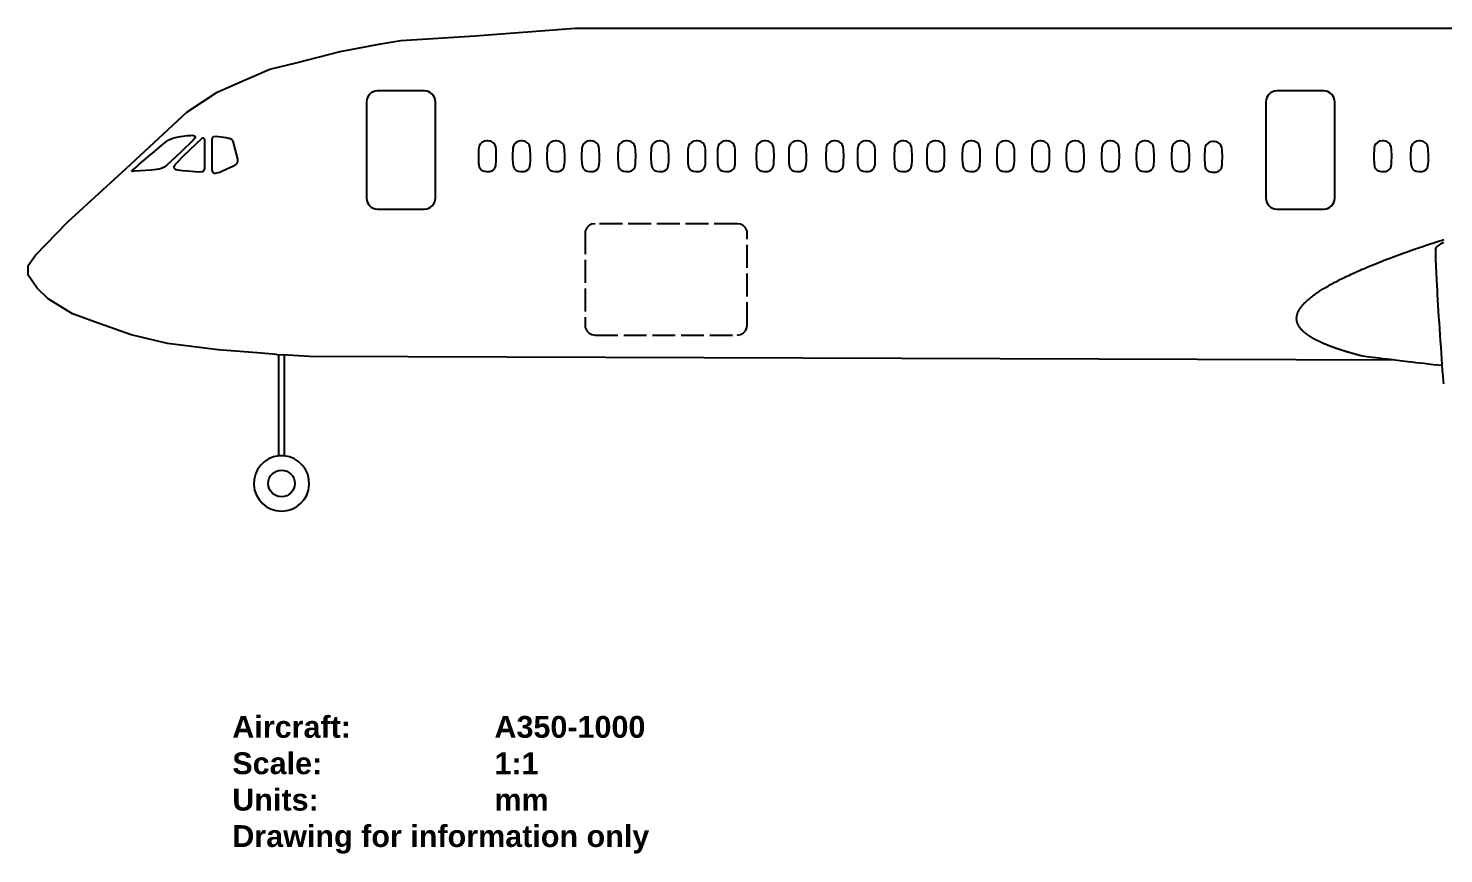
# Model space of a CAD drawing. Header units: millimetres. Extents: x 0 to 164410, y 0 to 99872.
# Drawn here: x 0 to 25919, y 76207 to 91329 of the extents above; entities that cross this region are included whole.
import ezdxf

# ---------------------------------------------------------------- set-up
doc = ezdxf.new("R2010")
doc.units = ezdxf.units.MM
doc.linetypes.add('DASHED', pattern=[15, 12, -3])
doc.layers.add('8_SideView', color=1, linetype='Continuous')
doc.layers.add('Labels', color=250, linetype='Continuous', lineweight=50)
doc.styles.get("Standard").update_dxf_attribs({"font": 'arial.ttf'})

msp = doc.modelspace()

# ---------------------------------------------------------------- linework, layer by layer
at = {"layer": '8_SideView', "color": 0, "linetype": 'Continuous'}
for p, q in [((8183, 91193), (10014, 91329)), ((10014, 91329), (48209, 91328)), ((5711, 90903), (6454, 91041)), ((6454, 91041), (6824, 91105)), ((6824, 91105), (8183, 91193)), ((4907, 90694), (5711, 90903)), ((3959, 90377), (4422, 90579)), ((4422, 90579), (4907, 90694)), ((3459, 90160), (3959, 90377)), ((2902, 89791), (3459, 90160)), ((6193, 89981), (6193, 88217)), ((7255, 90181), (6393, 90181)), ((7455, 88217), (7455, 89981)), ((22662, 89980), (22662, 88216)), ((23724, 90180), (22862, 90180)), ((23924, 88216), (23924, 89980)), ((1791, 88759), (2902, 89791)), ((2312, 89073), (2448, 89187)), ((2448, 89187), (2507, 89237)), ((2507, 89237), (2535, 89258)), ((2535, 89258), (2553, 89272)), ((2553, 89272), (2573, 89284)), ((2573, 89284), (2591, 89294)), ((2591, 89294), (2616, 89305)), ((2616, 89305), (2648, 89317)), ((2648, 89317), (2692, 89329)), ((2692, 89329), (2785, 89348)), ((2785, 89348), (2908, 89363)), ((3021, 89279), (2792, 89060)), ((3176, 89308), (2841, 88991)), ((2908, 89363), (2968, 89367)), ((2968, 89367), (3007, 89368)), ((3007, 89368), (3028, 89366)), ((3046, 89311), (3021, 89279)), ((3028, 89366), (3042, 89361)), ((3042, 89361), (3051, 89355)), ((3057, 89333), (3046, 89311)), ((3051, 89355), (3057, 89346)), ((3057, 89346), (3057, 89333)), ((3199, 89316), (3176, 89308)), ((3216, 89313), (3199, 89316)), ((3223, 89304), (3216, 89313)), ((3230, 89297), (3223, 89304)), ((3230, 88761), (3230, 89297)), ((3372, 89321), (3362, 89298)), ((3362, 89298), (3362, 88737)), ((3387, 89341), (3372, 89321)), ((3438, 89348), (3387, 89341)), ((3484, 89343), (3438, 89348)), ((3626, 89320), (3484, 89343)), ((3671, 89311), (3626, 89320)), ((3692, 89305), (3671, 89311)), ((3706, 89301), (3692, 89305)), ((3717, 89295), (3706, 89301)), ((3726, 89289), (3717, 89295)), ((3737, 89279), (3726, 89289)), ((3746, 89267), (3737, 89279)), ((3752, 89254), (3746, 89267)), ((3758, 89236), (3752, 89254)), ((3830, 88953), (3758, 89236)), ((8256, 89173), (8248, 89140)), ((8274, 89208), (8256, 89173)), ((8307, 89239), (8274, 89208)), ((8354, 89258), (8307, 89239)), ((8394, 89264), (8354, 89258)), ((8417, 89264), (8394, 89264)), ((8455, 89258), (8417, 89264)), ((8486, 89248), (8455, 89258)), ((8522, 89225), (8486, 89248)), ((8543, 89200), (8522, 89225)), ((8559, 89158), (8543, 89200)), ((8883, 89173), (8875, 89140)), ((8900, 89208), (8883, 89173)), ((8934, 89239), (8900, 89208)), ((8980, 89258), (8934, 89239)), ((9020, 89264), (8980, 89258)), ((9044, 89264), (9020, 89264)), ((9082, 89258), (9044, 89264)), ((9112, 89248), (9082, 89258)), ((9149, 89225), (9112, 89248)), ((9170, 89200), (9149, 89225)), ((9186, 89158), (9170, 89200)), ((9511, 89173), (9504, 89140)), ((9529, 89208), (9511, 89173)), ((9562, 89239), (9529, 89208)), ((9609, 89258), (9562, 89239)), ((9649, 89264), (9609, 89258)), ((9672, 89264), (9649, 89264)), ((9710, 89258), (9672, 89264)), ((9741, 89248), (9710, 89258)), ((9778, 89225), (9741, 89248)), ((9798, 89200), (9778, 89225)), ((9814, 89158), (9798, 89200)), ((10146, 89173), (10138, 89140)), ((10163, 89208), (10146, 89173)), ((10197, 89239), (10163, 89208)), ((10243, 89258), (10197, 89239)), ((10283, 89264), (10243, 89258)), ((10306, 89264), (10283, 89264)), ((10344, 89258), (10306, 89264)), ((10375, 89248), (10344, 89258)), ((10412, 89225), (10375, 89248)), ((10433, 89200), (10412, 89225)), ((10449, 89158), (10433, 89200)), ((10810, 89173), (10802, 89140)), ((10827, 89208), (10810, 89173)), ((10861, 89239), (10827, 89208)), ((10907, 89258), (10861, 89239)), ((10947, 89264), (10907, 89258)), ((10971, 89264), (10947, 89264)), ((11008, 89258), (10971, 89264)), ((11039, 89248), (11008, 89258)), ((11076, 89225), (11039, 89248)), ((11097, 89200), (11076, 89225)), ((11113, 89158), (11097, 89200)), ((11416, 89173), (11408, 89140)), ((11433, 89208), (11416, 89173)), ((11467, 89239), (11433, 89208)), ((11513, 89258), (11467, 89239)), ((11553, 89264), (11513, 89258)), ((11576, 89264), (11553, 89264)), ((11614, 89258), (11576, 89264)), ((11645, 89248), (11614, 89258)), ((11682, 89225), (11645, 89248)), ((11703, 89200), (11682, 89225)), ((11719, 89158), (11703, 89200)), ((12091, 89173), (12083, 89140)), ((12108, 89208), (12091, 89173)), ((12142, 89239), (12108, 89208)), ((12188, 89258), (12142, 89239)), ((12228, 89264), (12188, 89258)), ((12252, 89264), (12228, 89264)), ((12289, 89258), (12252, 89264)), ((12320, 89248), (12289, 89258)), ((12357, 89225), (12320, 89248)), ((12378, 89200), (12357, 89225)), ((12394, 89158), (12378, 89200)), ((12634, 89173), (12627, 89140)), ((12652, 89208), (12634, 89173)), ((12685, 89239), (12652, 89208)), ((12732, 89258), (12685, 89239)), ((12772, 89264), (12732, 89258)), ((12795, 89264), (12772, 89264)), ((12833, 89258), (12795, 89264)), ((12864, 89248), (12833, 89258)), ((12901, 89225), (12864, 89248)), ((12921, 89200), (12901, 89225)), ((12937, 89158), (12921, 89200)), ((13343, 89173), (13335, 89140)), ((13361, 89208), (13343, 89173)), ((13394, 89239), (13361, 89208)), ((13441, 89258), (13394, 89239)), ((13481, 89264), (13441, 89258)), ((13504, 89264), (13481, 89264)), ((13542, 89258), (13504, 89264)), ((13573, 89248), (13542, 89258)), ((13609, 89225), (13573, 89248)), ((13630, 89200), (13609, 89225)), ((13646, 89158), (13630, 89200)), ((13938, 89173), (13930, 89140)), ((13955, 89208), (13938, 89173)), ((13988, 89239), (13955, 89208)), ((14035, 89258), (13988, 89239)), ((14075, 89264), (14035, 89258)), ((14098, 89264), (14075, 89264)), ((14136, 89258), (14098, 89264)), ((14167, 89248), (14136, 89258)), ((14204, 89225), (14167, 89248)), ((14225, 89200), (14204, 89225)), ((14241, 89158), (14225, 89200)), ((14619, 89173), (14611, 89140)), ((14636, 89208), (14619, 89173)), ((14670, 89239), (14636, 89208)), ((14716, 89258), (14670, 89239)), ((14756, 89264), (14716, 89258)), ((14780, 89264), (14756, 89264)), ((14817, 89258), (14780, 89264)), ((14848, 89248), (14817, 89258)), ((14885, 89225), (14848, 89248)), ((14906, 89200), (14885, 89225)), ((14922, 89158), (14906, 89200)), ((15196, 89173), (15189, 89140)), ((15214, 89208), (15196, 89173)), ((15247, 89239), (15214, 89208)), ((15294, 89258), (15247, 89239)), ((15334, 89264), (15294, 89258)), ((15357, 89264), (15334, 89264)), ((15395, 89258), (15357, 89264)), ((15426, 89248), (15395, 89258)), ((15462, 89225), (15426, 89248)), ((15483, 89200), (15462, 89225)), ((15499, 89158), (15483, 89200)), ((15871, 89173), (15864, 89140)), ((15889, 89208), (15871, 89173)), ((15922, 89239), (15889, 89208)), ((15969, 89258), (15922, 89239)), ((16009, 89264), (15969, 89258)), ((16032, 89264), (16009, 89264)), ((16070, 89258), (16032, 89264)), ((16101, 89248), (16070, 89258)), ((16137, 89225), (16101, 89248)), ((16158, 89200), (16137, 89225)), ((16174, 89158), (16158, 89200)), ((16466, 89173), (16458, 89140)), ((16483, 89208), (16466, 89173)), ((16517, 89239), (16483, 89208)), ((16563, 89258), (16517, 89239)), ((16603, 89264), (16563, 89258)), ((16627, 89264), (16603, 89264)), ((16665, 89258), (16627, 89264)), ((16695, 89248), (16665, 89258)), ((16732, 89225), (16695, 89248)), ((16753, 89200), (16732, 89225)), ((16769, 89158), (16753, 89200)), ((17118, 89173), (17111, 89140)), ((17136, 89208), (17118, 89173)), ((17169, 89239), (17136, 89208)), ((17216, 89258), (17169, 89239)), ((17256, 89264), (17216, 89258)), ((17279, 89264), (17256, 89264)), ((17317, 89258), (17279, 89264)), ((17348, 89248), (17317, 89258)), ((17385, 89225), (17348, 89248)), ((17405, 89200), (17385, 89225)), ((17421, 89158), (17405, 89200)), ((17747, 89173), (17740, 89140)), ((17765, 89208), (17747, 89173)), ((17798, 89239), (17765, 89208)), ((17845, 89258), (17798, 89239)), ((17885, 89264), (17845, 89258)), ((17908, 89264), (17885, 89264)), ((17946, 89258), (17908, 89264)), ((17977, 89248), (17946, 89258)), ((18013, 89225), (17977, 89248)), ((18034, 89200), (18013, 89225)), ((18050, 89158), (18034, 89200)), ((18388, 89173), (18380, 89140)), ((18406, 89208), (18388, 89173)), ((18439, 89239), (18406, 89208)), ((18485, 89258), (18439, 89239)), ((18526, 89264), (18485, 89258)), ((18549, 89264), (18526, 89264)), ((18587, 89258), (18549, 89264)), ((18617, 89248), (18587, 89258)), ((18654, 89225), (18617, 89248)), ((18675, 89200), (18654, 89225)), ((18691, 89158), (18675, 89200)), ((19022, 89173), (19015, 89140)), ((19040, 89208), (19022, 89173)), ((19073, 89239), (19040, 89208)), ((19120, 89258), (19073, 89239)), ((19160, 89264), (19120, 89258)), ((19183, 89264), (19160, 89264)), ((19221, 89258), (19183, 89264)), ((19252, 89248), (19221, 89258)), ((19288, 89225), (19252, 89248)), ((19309, 89200), (19288, 89225)), ((19325, 89158), (19309, 89200)), ((19668, 89173), (19660, 89140)), ((19685, 89208), (19668, 89173)), ((19719, 89239), (19685, 89208)), ((19765, 89258), (19719, 89239)), ((19805, 89264), (19765, 89258)), ((19829, 89264), (19805, 89264)), ((19866, 89258), (19829, 89264)), ((19897, 89248), (19866, 89258)), ((19934, 89225), (19897, 89248)), ((19955, 89200), (19934, 89225)), ((19971, 89158), (19955, 89200)), ((20304, 89173), (20297, 89140)), ((20322, 89208), (20304, 89173)), ((20355, 89239), (20322, 89208)), ((20402, 89258), (20355, 89239)), ((20442, 89264), (20402, 89258)), ((20465, 89264), (20442, 89264)), ((20503, 89258), (20465, 89264)), ((20534, 89248), (20503, 89258)), ((20571, 89225), (20534, 89248)), ((20591, 89200), (20571, 89225)), ((20607, 89158), (20591, 89200)), ((20950, 89173), (20943, 89140)), ((20968, 89208), (20950, 89173)), ((21001, 89239), (20968, 89208)), ((21048, 89258), (21001, 89239)), ((21088, 89264), (21048, 89258)), ((21111, 89264), (21088, 89264)), ((21149, 89258), (21111, 89264)), ((21180, 89248), (21149, 89258)), ((21216, 89225), (21180, 89248)), ((21237, 89200), (21216, 89225)), ((21253, 89158), (21237, 89200)), ((21571, 89196), (21554, 89160)), ((21605, 89227), (21571, 89196)), ((21651, 89246), (21605, 89227)), ((21691, 89252), (21651, 89246)), ((21715, 89252), (21691, 89252)), ((21752, 89246), (21715, 89252)), ((21783, 89236), (21752, 89246)), ((21820, 89213), (21783, 89236)), ((21841, 89188), (21820, 89213)), ((21857, 89146), (21841, 89188)), ((24654, 89173), (24647, 89140)), ((24672, 89208), (24654, 89173)), ((24705, 89239), (24672, 89208)), ((24752, 89258), (24705, 89239)), ((24792, 89264), (24752, 89258)), ((24815, 89264), (24792, 89264)), ((24853, 89258), (24815, 89264)), ((24884, 89248), (24853, 89258)), ((24920, 89225), (24884, 89248)), ((24941, 89200), (24920, 89225)), ((24957, 89158), (24941, 89200)), ((25327, 89173), (25320, 89140)), ((25345, 89208), (25327, 89173)), ((25378, 89239), (25345, 89208)), ((25425, 89258), (25378, 89239)), ((25465, 89264), (25425, 89258)), ((25488, 89264), (25465, 89264)), ((25526, 89258), (25488, 89264)), ((25557, 89248), (25526, 89258)), ((25593, 89225), (25557, 89248)), ((25614, 89200), (25593, 89225)), ((25630, 89158), (25614, 89200)), ((2027, 88833), (2128, 88918)), ((2128, 88918), (2213, 88989)), ((2213, 88989), (2312, 89073)), ((2792, 89060), (2535, 88820)), ((2841, 88991), (2705, 88854)), ((3836, 88923), (3830, 88953)), ((3838, 88907), (3836, 88923)), ((3839, 88896), (3838, 88907)), ((8245, 89108), (8242, 89019)), ((8242, 89019), (8242, 88944)), ((8242, 88944), (8245, 88860)), ((8248, 89140), (8245, 89108)), ((8566, 89108), (8559, 89158)), ((8569, 88983), (8566, 89108)), ((8568, 88891), (8569, 88983)), ((8872, 89108), (8869, 89019)), ((8869, 89019), (8869, 88944)), ((8869, 88944), (8872, 88860)), ((8875, 89140), (8872, 89108)), ((9193, 89108), (9186, 89158)), ((9196, 88983), (9193, 89108)), ((9194, 88891), (9196, 88983)), ((9501, 89108), (9497, 89019)), ((9497, 89019), (9497, 88944)), ((9497, 88944), (9500, 88860)), ((9504, 89140), (9501, 89108)), ((9821, 89108), (9814, 89158)), ((9825, 88983), (9821, 89108)), ((9823, 88891), (9825, 88983)), ((10135, 89108), (10132, 89019)), ((10132, 89019), (10132, 88944)), ((10132, 88944), (10135, 88860)), ((10138, 89140), (10135, 89108)), ((10455, 89108), (10449, 89158)), ((10459, 88983), (10455, 89108)), ((10457, 88891), (10459, 88983)), ((10799, 89108), (10796, 89019)), ((10796, 89019), (10796, 88944)), ((10796, 88944), (10799, 88860)), ((10802, 89140), (10799, 89108)), ((11120, 89108), (11113, 89158)), ((11123, 88983), (11120, 89108)), ((11121, 88891), (11123, 88983)), ((11405, 89108), (11402, 89019)), ((11402, 89019), (11402, 88944)), ((11402, 88944), (11405, 88860)), ((11408, 89140), (11405, 89108)), ((11726, 89108), (11719, 89158)), ((11729, 88983), (11726, 89108)), ((11727, 88891), (11729, 88983)), ((12080, 89108), (12077, 89019)), ((12077, 89019), (12077, 88944)), ((12077, 88944), (12080, 88860)), ((12083, 89140), (12080, 89108)), ((12401, 89108), (12394, 89158)), ((12404, 88983), (12401, 89108)), ((12402, 88891), (12404, 88983)), ((12623, 89108), (12620, 89019)), ((12620, 89019), (12620, 88944)), ((12620, 88944), (12623, 88860)), ((12627, 89140), (12623, 89108)), ((12944, 89108), (12937, 89158)), ((12947, 88983), (12944, 89108)), ((12946, 88891), (12947, 88983)), ((13332, 89108), (13329, 89019)), ((13329, 89019), (13329, 88944)), ((13329, 88944), (13332, 88860)), ((13335, 89140), (13332, 89108)), ((13653, 89108), (13646, 89158)), ((13656, 88983), (13653, 89108)), ((13655, 88891), (13656, 88983)), ((13927, 89108), (13924, 89019)), ((13924, 89019), (13924, 88944)), ((13924, 88944), (13927, 88860)), ((13930, 89140), (13927, 89108)), ((14247, 89108), (14241, 89158)), ((14251, 88983), (14247, 89108)), ((14249, 88891), (14251, 88983)), ((14608, 89108), (14605, 89019)), ((14605, 89019), (14605, 88944)), ((14605, 88944), (14608, 88860)), ((14611, 89140), (14608, 89108)), ((14929, 89108), (14922, 89158)), ((14932, 88983), (14929, 89108)), ((14930, 88891), (14932, 88983)), ((15185, 89108), (15182, 89019)), ((15182, 89019), (15182, 88944)), ((15182, 88944), (15185, 88860)), ((15189, 89140), (15185, 89108)), ((15506, 89108), (15499, 89158)), ((15509, 88983), (15506, 89108)), ((15508, 88891), (15509, 88983)), ((15860, 89108), (15857, 89019)), ((15857, 89019), (15857, 88944)), ((15857, 88944), (15860, 88860)), ((15864, 89140), (15860, 89108)), ((16181, 89108), (16174, 89158)), ((16184, 88983), (16181, 89108)), ((16183, 88891), (16184, 88983)), ((16455, 89108), (16452, 89019)), ((16452, 89019), (16452, 88944)), ((16452, 88944), (16455, 88860)), ((16458, 89140), (16455, 89108)), ((16776, 89108), (16769, 89158)), ((16779, 88983), (16776, 89108)), ((16777, 88891), (16779, 88983)), ((17107, 89108), (17104, 89019)), ((17104, 89019), (17104, 88944)), ((17104, 88944), (17107, 88860)), ((17111, 89140), (17107, 89108)), ((17428, 89108), (17421, 89158)), ((17431, 88983), (17428, 89108)), ((17430, 88891), (17431, 88983)), ((17736, 89108), (17733, 89019)), ((17733, 89019), (17733, 88944)), ((17733, 88944), (17736, 88860)), ((17740, 89140), (17736, 89108)), ((18057, 89108), (18050, 89158)), ((18060, 88983), (18057, 89108)), ((18059, 88891), (18060, 88983)), ((18377, 89108), (18374, 89019)), ((18374, 89019), (18374, 88944)), ((18374, 88944), (18377, 88860)), ((18380, 89140), (18377, 89108)), ((18698, 89108), (18691, 89158)), ((18701, 88983), (18698, 89108)), ((18700, 88891), (18701, 88983)), ((19011, 89108), (19008, 89019)), ((19008, 89019), (19008, 88944)), ((19008, 88944), (19011, 88860)), ((19015, 89140), (19011, 89108)), ((19332, 89108), (19325, 89158)), ((19335, 88983), (19332, 89108)), ((19334, 88891), (19335, 88983)), ((19657, 89108), (19654, 89019)), ((19654, 89019), (19654, 88944)), ((19654, 88944), (19657, 88860)), ((19660, 89140), (19657, 89108)), ((19978, 89108), (19971, 89158)), ((19981, 88983), (19978, 89108)), ((19979, 88891), (19981, 88983)), ((20294, 89108), (20290, 89019)), ((20290, 89019), (20290, 88944)), ((20290, 88944), (20293, 88860)), ((20297, 89140), (20294, 89108)), ((20614, 89108), (20607, 89158)), ((20618, 88983), (20614, 89108)), ((20616, 88891), (20618, 88983)), ((20939, 89108), (20936, 89019)), ((20936, 89019), (20936, 88944)), ((20936, 88944), (20939, 88860)), ((20943, 89140), (20939, 89108)), ((21260, 89108), (21253, 89158)), ((21263, 88983), (21260, 89108)), ((21262, 88891), (21263, 88983)), ((21543, 89096), (21540, 89007)), ((21540, 89007), (21540, 88932)), ((21540, 88932), (21543, 88848)), ((21546, 89128), (21543, 89096)), ((21554, 89160), (21546, 89128)), ((21864, 89096), (21857, 89146)), ((21867, 88971), (21864, 89096)), ((21865, 88879), (21867, 88971)), ((24643, 89108), (24640, 89019)), ((24640, 89019), (24640, 88944)), ((24640, 88944), (24643, 88860)), ((24647, 89140), (24643, 89108)), ((24964, 89108), (24957, 89158)), ((24967, 88983), (24964, 89108)), ((24966, 88891), (24967, 88983)), ((25316, 89108), (25313, 89019)), ((25313, 89019), (25313, 88944)), ((25313, 88944), (25316, 88860)), ((25320, 89140), (25316, 89108)), ((25637, 89108), (25630, 89158)), ((25640, 88983), (25637, 89108)), ((25639, 88891), (25640, 88983)), ((725, 87783), (1791, 88759)), ((1897, 88713), (1898, 88715)), ((1897, 88710), (1897, 88713)), ((1899, 88709), (1897, 88710)), ((1898, 88715), (1901, 88720)), ((1902, 88707), (1899, 88709)), ((1901, 88720), (1906, 88727)), ((1907, 88707), (1902, 88707)), ((1906, 88727), (1931, 88750)), ((1917, 88707), (1907, 88707)), ((1950, 88710), (1917, 88707)), ((1931, 88750), (1973, 88787)), ((2247, 88731), (1950, 88710)), ((1973, 88787), (2027, 88833)), ((2346, 88741), (2247, 88731)), ((2398, 88750), (2346, 88741)), ((2449, 88765), (2398, 88750)), ((2486, 88785), (2449, 88765)), ((2535, 88820), (2486, 88785)), ((2670, 88801), (2667, 88786)), ((2667, 88786), (2667, 88774)), ((2667, 88774), (2673, 88763)), ((2685, 88827), (2670, 88801)), ((2673, 88763), (2684, 88753)), ((2684, 88753), (2709, 88742)), ((2705, 88854), (2685, 88827)), ((2709, 88742), (2743, 88735)), ((2743, 88735), (2825, 88726)), ((2825, 88726), (2922, 88718)), ((2922, 88718), (3052, 88706)), ((3052, 88706), (3137, 88698)), ((3137, 88698), (3188, 88704)), ((3188, 88704), (3215, 88720)), ((3215, 88720), (3230, 88761)), ((3362, 88737), (3376, 88690)), ((3376, 88690), (3394, 88679)), ((3394, 88679), (3411, 88675)), ((3411, 88675), (3426, 88676)), ((3426, 88676), (3451, 88679)), ((3451, 88679), (3477, 88685)), ((3477, 88685), (3506, 88695)), ((3506, 88695), (3557, 88716)), ((3557, 88716), (3760, 88811)), ((3760, 88811), (3802, 88835)), ((3802, 88835), (3817, 88847)), ((3817, 88847), (3826, 88856)), ((3826, 88856), (3832, 88867)), ((3832, 88867), (3836, 88875)), ((3836, 88875), (3838, 88885)), ((3838, 88885), (3839, 88896)), ((8245, 88860), (8256, 88792)), ((8256, 88792), (8278, 88752)), ((8278, 88752), (8300, 88732)), ((8300, 88732), (8346, 88710)), ((8346, 88710), (8390, 88702)), ((8390, 88702), (8416, 88702)), ((8416, 88702), (8452, 88707)), ((8452, 88707), (8490, 88720)), ((8490, 88720), (8518, 88737)), ((8518, 88737), (8535, 88755)), ((8535, 88755), (8550, 88781)), ((8550, 88781), (8559, 88810)), ((8559, 88810), (8564, 88840)), ((8564, 88840), (8568, 88891)), ((8872, 88860), (8883, 88792)), ((8883, 88792), (8905, 88752)), ((8905, 88752), (8927, 88732)), ((8927, 88732), (8972, 88710)), ((8972, 88710), (9017, 88702)), ((9017, 88702), (9043, 88702)), ((9043, 88702), (9079, 88707)), ((9079, 88707), (9117, 88720)), ((9117, 88720), (9145, 88737)), ((9145, 88737), (9162, 88755)), ((9162, 88755), (9177, 88781)), ((9177, 88781), (9186, 88810)), ((9186, 88810), (9191, 88840)), ((9191, 88840), (9194, 88891)), ((9500, 88860), (9512, 88792)), ((9512, 88792), (9533, 88752)), ((9533, 88752), (9555, 88732)), ((9555, 88732), (9601, 88710)), ((9601, 88710), (9645, 88702)), ((9645, 88702), (9671, 88702)), ((9671, 88702), (9708, 88707)), ((9708, 88707), (9745, 88720)), ((9745, 88720), (9774, 88737)), ((9774, 88737), (9791, 88755)), ((9791, 88755), (9806, 88781)), ((9806, 88781), (9815, 88810)), ((9815, 88810), (9820, 88840)), ((9820, 88840), (9823, 88891)), ((10135, 88860), (10146, 88792)), ((10146, 88792), (10168, 88752)), ((10168, 88752), (10190, 88732)), ((10190, 88732), (10235, 88710)), ((10235, 88710), (10280, 88702)), ((10280, 88702), (10306, 88702)), ((10306, 88702), (10342, 88707)), ((10342, 88707), (10380, 88720)), ((10380, 88720), (10408, 88737)), ((10408, 88737), (10425, 88755)), ((10425, 88755), (10440, 88781)), ((10440, 88781), (10449, 88810)), ((10449, 88810), (10454, 88840)), ((10454, 88840), (10457, 88891)), ((10799, 88860), (10810, 88792)), ((10810, 88792), (10832, 88752)), ((10832, 88752), (10854, 88732)), ((10854, 88732), (10899, 88710)), ((10899, 88710), (10944, 88702)), ((10944, 88702), (10970, 88702)), ((10970, 88702), (11006, 88707)), ((11006, 88707), (11044, 88720)), ((11044, 88720), (11072, 88737)), ((11072, 88737), (11089, 88755)), ((11089, 88755), (11104, 88781)), ((11104, 88781), (11113, 88810)), ((11113, 88810), (11118, 88840)), ((11118, 88840), (11121, 88891)), ((11405, 88860), (11416, 88792)), ((11416, 88792), (11438, 88752)), ((11438, 88752), (11460, 88732)), ((11460, 88732), (11505, 88710)), ((11505, 88710), (11550, 88702)), ((11550, 88702), (11576, 88702)), ((11576, 88702), (11612, 88707)), ((11612, 88707), (11650, 88720)), ((11650, 88720), (11678, 88737)), ((11678, 88737), (11695, 88755)), ((11695, 88755), (11710, 88781)), ((11710, 88781), (11719, 88810)), ((11719, 88810), (11724, 88840)), ((11724, 88840), (11727, 88891)), ((12080, 88860), (12091, 88792)), ((12091, 88792), (12113, 88752)), ((12113, 88752), (12135, 88732)), ((12135, 88732), (12180, 88710)), ((12180, 88710), (12225, 88702)), ((12225, 88702), (12251, 88702)), ((12251, 88702), (12287, 88707)), ((12287, 88707), (12325, 88720)), ((12325, 88720), (12353, 88737)), ((12353, 88737), (12370, 88755)), ((12370, 88755), (12385, 88781)), ((12385, 88781), (12394, 88810)), ((12394, 88810), (12399, 88840)), ((12399, 88840), (12402, 88891)), ((12623, 88860), (12635, 88792)), ((12635, 88792), (12656, 88752)), ((12656, 88752), (12678, 88732)), ((12678, 88732), (12724, 88710)), ((12724, 88710), (12768, 88702)), ((12768, 88702), (12794, 88702)), ((12794, 88702), (12831, 88707)), ((12831, 88707), (12868, 88720)), ((12868, 88720), (12897, 88737)), ((12897, 88737), (12914, 88755)), ((12914, 88755), (12929, 88781)), ((12929, 88781), (12938, 88810)), ((12938, 88810), (12943, 88840)), ((12943, 88840), (12946, 88891)), ((13332, 88860), (13343, 88792)), ((13343, 88792), (13365, 88752)), ((13365, 88752), (13387, 88732)), ((13387, 88732), (13433, 88710)), ((13433, 88710), (13477, 88702)), ((13477, 88702), (13503, 88702)), ((13503, 88702), (13539, 88707)), ((13539, 88707), (13577, 88720)), ((13577, 88720), (13605, 88737)), ((13605, 88737), (13622, 88755)), ((13622, 88755), (13637, 88781)), ((13637, 88781), (13646, 88810)), ((13646, 88810), (13651, 88840)), ((13651, 88840), (13655, 88891)), ((13927, 88860), (13938, 88792)), ((13938, 88792), (13960, 88752)), ((13960, 88752), (13982, 88732)), ((13982, 88732), (14027, 88710)), ((14027, 88710), (14071, 88702)), ((14071, 88702), (14098, 88702)), ((14098, 88702), (14134, 88707)), ((14134, 88707), (14172, 88720)), ((14172, 88720), (14200, 88737)), ((14200, 88737), (14217, 88755)), ((14217, 88755), (14232, 88781)), ((14232, 88781), (14241, 88810)), ((14241, 88810), (14246, 88840)), ((14246, 88840), (14249, 88891)), ((14608, 88860), (14619, 88792)), ((14619, 88792), (14641, 88752)), ((14641, 88752), (14663, 88732)), ((14663, 88732), (14708, 88710)), ((14708, 88710), (14753, 88702)), ((14753, 88702), (14779, 88702)), ((14779, 88702), (14815, 88707)), ((14815, 88707), (14853, 88720)), ((14853, 88720), (14881, 88737)), ((14881, 88737), (14898, 88755)), ((14898, 88755), (14913, 88781)), ((14913, 88781), (14922, 88810)), ((14922, 88810), (14927, 88840)), ((14927, 88840), (14930, 88891)), ((15185, 88860), (15197, 88792)), ((15197, 88792), (15218, 88752)), ((15218, 88752), (15240, 88732)), ((15240, 88732), (15286, 88710)), ((15286, 88710), (15330, 88702)), ((15330, 88702), (15356, 88702)), ((15356, 88702), (15393, 88707)), ((15393, 88707), (15430, 88720)), ((15430, 88720), (15459, 88737)), ((15459, 88737), (15476, 88755)), ((15476, 88755), (15491, 88781)), ((15491, 88781), (15500, 88810)), ((15500, 88810), (15505, 88840)), ((15505, 88840), (15508, 88891)), ((15860, 88860), (15871, 88792)), ((15871, 88792), (15893, 88752)), ((15893, 88752), (15915, 88732)), ((15915, 88732), (15961, 88710)), ((15961, 88710), (16005, 88702)), ((16005, 88702), (16031, 88702)), ((16031, 88702), (16068, 88707)), ((16068, 88707), (16105, 88720)), ((16105, 88720), (16134, 88737)), ((16134, 88737), (16151, 88755)), ((16151, 88755), (16166, 88781)), ((16166, 88781), (16175, 88810)), ((16175, 88810), (16179, 88840)), ((16179, 88840), (16183, 88891)), ((16455, 88860), (16466, 88792)), ((16466, 88792), (16488, 88752)), ((16488, 88752), (16510, 88732)), ((16510, 88732), (16555, 88710)), ((16555, 88710), (16600, 88702)), ((16600, 88702), (16626, 88702)), ((16626, 88702), (16662, 88707)), ((16662, 88707), (16700, 88720)), ((16700, 88720), (16728, 88737)), ((16728, 88737), (16745, 88755)), ((16745, 88755), (16760, 88781)), ((16760, 88781), (16769, 88810)), ((16769, 88810), (16774, 88840)), ((16774, 88840), (16777, 88891)), ((17107, 88860), (17119, 88792)), ((17119, 88792), (17140, 88752)), ((17140, 88752), (17162, 88732)), ((17162, 88732), (17208, 88710)), ((17208, 88710), (17252, 88702)), ((17252, 88702), (17278, 88702)), ((17278, 88702), (17315, 88707)), ((17315, 88707), (17352, 88720)), ((17352, 88720), (17381, 88737)), ((17381, 88737), (17398, 88755)), ((17398, 88755), (17413, 88781)), ((17413, 88781), (17422, 88810)), ((17422, 88810), (17427, 88840)), ((17427, 88840), (17430, 88891)), ((17736, 88860), (17747, 88792)), ((17747, 88792), (17769, 88752)), ((17769, 88752), (17791, 88732)), ((17791, 88732), (17837, 88710)), ((17837, 88710), (17881, 88702)), ((17881, 88702), (17907, 88702)), ((17907, 88702), (17944, 88707)), ((17944, 88707), (17981, 88720)), ((17981, 88720), (18009, 88737)), ((18009, 88737), (18026, 88755)), ((18026, 88755), (18041, 88781)), ((18041, 88781), (18050, 88810)), ((18050, 88810), (18055, 88840)), ((18055, 88840), (18059, 88891)), ((18377, 88860), (18388, 88792)), ((18388, 88792), (18410, 88752)), ((18410, 88752), (18432, 88732)), ((18432, 88732), (18477, 88710)), ((18477, 88710), (18522, 88702)), ((18522, 88702), (18548, 88702)), ((18548, 88702), (18584, 88707)), ((18584, 88707), (18622, 88720)), ((18622, 88720), (18650, 88737)), ((18650, 88737), (18667, 88755)), ((18667, 88755), (18682, 88781)), ((18682, 88781), (18691, 88810)), ((18691, 88810), (18696, 88840)), ((18696, 88840), (18700, 88891)), ((19011, 88860), (19022, 88792)), ((19022, 88792), (19044, 88752)), ((19044, 88752), (19066, 88732)), ((19066, 88732), (19112, 88710)), ((19112, 88710), (19156, 88702)), ((19156, 88702), (19182, 88702)), ((19182, 88702), (19219, 88707)), ((19219, 88707), (19256, 88720)), ((19256, 88720), (19285, 88737)), ((19285, 88737), (19302, 88755)), ((19302, 88755), (19317, 88781)), ((19317, 88781), (19326, 88810)), ((19326, 88810), (19330, 88840)), ((19330, 88840), (19334, 88891)), ((19657, 88860), (19668, 88792)), ((19668, 88792), (19690, 88752)), ((19690, 88752), (19712, 88732)), ((19712, 88732), (19757, 88710)), ((19757, 88710), (19802, 88702)), ((19802, 88702), (19828, 88702)), ((19828, 88702), (19864, 88707)), ((19864, 88707), (19902, 88720)), ((19902, 88720), (19930, 88737)), ((19930, 88737), (19947, 88755)), ((19947, 88755), (19962, 88781)), ((19962, 88781), (19971, 88810)), ((19971, 88810), (19976, 88840)), ((19976, 88840), (19979, 88891)), ((20293, 88860), (20305, 88792)), ((20305, 88792), (20326, 88752)), ((20326, 88752), (20348, 88732)), ((20348, 88732), (20394, 88710)), ((20394, 88710), (20438, 88702)), ((20438, 88702), (20464, 88702)), ((20464, 88702), (20501, 88707)), ((20501, 88707), (20538, 88720)), ((20538, 88720), (20567, 88737)), ((20567, 88737), (20584, 88755)), ((20584, 88755), (20599, 88781)), ((20599, 88781), (20608, 88810)), ((20608, 88810), (20613, 88840)), ((20613, 88840), (20616, 88891)), ((20939, 88860), (20950, 88792)), ((20950, 88792), (20972, 88752)), ((20972, 88752), (20994, 88732)), ((20994, 88732), (21040, 88710)), ((21040, 88710), (21084, 88702)), ((21084, 88702), (21110, 88702)), ((21110, 88702), (21147, 88707)), ((21147, 88707), (21184, 88720)), ((21184, 88720), (21212, 88737)), ((21212, 88737), (21229, 88755)), ((21229, 88755), (21245, 88781)), ((21245, 88781), (21253, 88810)), ((21253, 88810), (21258, 88840)), ((21258, 88840), (21262, 88891)), ((21543, 88848), (21554, 88780)), ((21554, 88780), (21576, 88740)), ((21576, 88740), (21598, 88720)), ((21598, 88720), (21643, 88698)), ((21643, 88698), (21688, 88690)), ((21688, 88690), (21714, 88690)), ((21714, 88690), (21750, 88695)), ((21750, 88695), (21788, 88707)), ((21788, 88707), (21816, 88725)), ((21816, 88725), (21833, 88743)), ((21833, 88743), (21848, 88769)), ((21848, 88769), (21857, 88798)), ((21857, 88798), (21862, 88828)), ((21862, 88828), (21865, 88879)), ((24643, 88860), (24654, 88792)), ((24654, 88792), (24676, 88752)), ((24676, 88752), (24698, 88732)), ((24698, 88732), (24744, 88710)), ((24744, 88710), (24788, 88702)), ((24788, 88702), (24814, 88702)), ((24814, 88702), (24851, 88707)), ((24851, 88707), (24888, 88720)), ((24888, 88720), (24917, 88737)), ((24917, 88737), (24934, 88755)), ((24934, 88755), (24949, 88781)), ((24949, 88781), (24957, 88810)), ((24957, 88810), (24962, 88840)), ((24962, 88840), (24966, 88891)), ((25316, 88860), (25327, 88792)), ((25327, 88792), (25349, 88752)), ((25349, 88752), (25371, 88732)), ((25371, 88732), (25417, 88710)), ((25417, 88710), (25461, 88702)), ((25461, 88702), (25487, 88702)), ((25487, 88702), (25524, 88707)), ((25524, 88707), (25561, 88720)), ((25561, 88720), (25589, 88737)), ((25589, 88737), (25606, 88755)), ((25606, 88755), (25622, 88781)), ((25622, 88781), (25630, 88810)), ((25630, 88810), (25635, 88840)), ((25635, 88840), (25639, 88891)), ((6393, 88017), (7255, 88017)), ((22862, 88016), (23724, 88016)), ((132, 87171), (725, 87783)), ((0, 86984), (132, 87171)), ((0, 86808), (0, 86984)), ((160, 86566), (0, 86808)), ((364, 86373), (160, 86566)), ((810, 86098), (364, 86373)), ((1297, 85919), (810, 86098)), ((1883, 85711), (1297, 85919)), ((2551, 85554), (1883, 85711)), ((3476, 85435), (2551, 85554)), ((4190, 85382), (3476, 85435)), ((4548, 85353), (4190, 85382)), ((4548, 85353), (4648, 85346)), ((4587, 83496), (4587, 85353)), ((5149, 85315), (4648, 85346)), ((4687, 85346), (4687, 83496)), ((25026, 85247), (5149, 85315)), ((4687, 83496), (4587, 83496))]:
    msp.add_line(p, q, dxfattribs=at)
at = {"layer": '8_SideView', "color": 0, "linetype": 'DASHED', "ltscale": 35}
for p, q in [((10229, 87673), (10195, 87611)), ((10195, 87611), (10195, 85890)), ((10269, 87714), (10229, 87673)), ((10316, 87739), (10269, 87714)), ((10378, 87749), (10316, 87739)), ((12982, 87749), (10378, 87749)), ((13044, 87739), (12982, 87749)), ((13091, 87714), (13044, 87739)), ((13131, 87673), (13091, 87714)), ((13165, 87611), (13131, 87673)), ((13165, 85890), (13165, 87611)), ((10195, 85890), (10200, 85845)), ((10200, 85845), (10226, 85788)), ((13134, 85788), (13160, 85845)), ((13160, 85845), (13165, 85890)), ((10226, 85788), (10272, 85741)), ((10272, 85741), (10321, 85716)), ((10321, 85716), (10378, 85707)), ((10378, 85707), (12982, 85707)), ((12982, 85707), (13039, 85716)), ((13039, 85716), (13088, 85741)), ((13088, 85741), (13134, 85788))]:
    msp.add_line(p, q, dxfattribs=at)
at = {"layer": '8_SideView', "color": 0, "linetype": 'Continuous'}
for points in [[(24433, 85321), (24409, 85328), (24391, 85332), (24374, 85337), (24356, 85341), (24339, 85346), (24323, 85350), (24306, 85355), (24290, 85359), (24273, 85364), (24257, 85368), (24241, 85373), (24226, 85377), (24210, 85382), (24195, 85386), (24179, 85391), (24164, 85395), (24150, 85400), (24135, 85404), (24120, 85408), (24106, 85413), (24092, 85417), (24078, 85421), (24064, 85426), (24050, 85430), (24037, 85435), (24024, 85439), (24010, 85443), (23997, 85448), (23985, 85452), (23972, 85456), (23959, 85460), (23947, 85465), (23935, 85469), (23923, 85473), (23911, 85477), (23899, 85482), (23887, 85486), (23876, 85490), (23864, 85494), (23853, 85498), (23842, 85503), (23831, 85507), (23821, 85511), (23810, 85515), (23799, 85519), (23789, 85523), (23779, 85528), (23769, 85532), (23759, 85536), (23749, 85540), (23739, 85544), (23730, 85548), (23720, 85552), (23711, 85556), (23702, 85560), (23693, 85564), (23684, 85568), (23675, 85572), (23666, 85576), (23658, 85580), (23649, 85584), (23641, 85588), (23633, 85592), (23625, 85596), (23617, 85600), (23609, 85604), (23601, 85608), (23593, 85611), (23586, 85615), (23578, 85619), (23571, 85623), (23564, 85627), (23557, 85631), (23550, 85635), (23543, 85638), (23536, 85642), (23529, 85646), (23523, 85650), (23516, 85653), (23510, 85657), (23503, 85661), (23497, 85665), (23491, 85668), (23485, 85672), (23479, 85676), (23473, 85680), (23467, 85683), (23462, 85687), (23456, 85691), (23451, 85694), (23445, 85698), (23440, 85702), (23435, 85705), (23430, 85709), (23425, 85712), (23420, 85716), (23415, 85720), (23410, 85723), (23405, 85727), (23401, 85730), (23396, 85734), (23392, 85737), (23387, 85741), (23383, 85744), (23379, 85748), (23374, 85751), (23370, 85755), (23366, 85758), (23362, 85762), (23359, 85765), (23355, 85769), (23351, 85772), (23347, 85775), (23344, 85779), (23340, 85782), (23337, 85786), (23333, 85789), (23330, 85792), (23327, 85796), (23323, 85799), (23320, 85803), (23317, 85806), (23314, 85809), (23311, 85813), (23308, 85816), (23305, 85819), (23303, 85822), (23300, 85826), (23297, 85829), (23295, 85832), (23292, 85836), (23290, 85839), (23287, 85842), (23285, 85845), (23283, 85849), (23280, 85852), (23278, 85855), (23276, 85858), (23274, 85862), (23272, 85865), (23270, 85868), (23268, 85871), (23266, 85874), (23264, 85878), (23262, 85881), (23260, 85884), (23259, 85887), (23257, 85890), (23255, 85893), (23254, 85897), (23252, 85900), (23251, 85903), (23249, 85906), (23248, 85909), (23247, 85912), (23245, 85916), (23244, 85919), (23243, 85922), (23242, 85925), (23241, 85928), (23240, 85931), (23239, 85934), (23238, 85937), (23237, 85941), (23236, 85944), (23235, 85947), (23234, 85950), (23233, 85953), (23232, 85956), (23232, 85959), (23231, 85962), (23230, 85966), (23230, 85969), (23229, 85975), (23228, 85981), (23227, 85987), (23227, 85994), (23226, 86000), (23226, 86006), (23226, 86013), (23226, 86019), (23226, 86025), (23227, 86032), (23227, 86038), (23228, 86045), (23229, 86051), (23230, 86058), (23231, 86064), (23233, 86071), (23234, 86077), (23236, 86084), (23238, 86091), (23240, 86097), (23242, 86104), (23245, 86111), (23247, 86118), (23250, 86125), (23253, 86132), (23257, 86139), (23260, 86146), (23264, 86153), (23268, 86161), (23272, 86168), (23276, 86175), (23281, 86183), (23285, 86190), (23290, 86198), (23296, 86206), (23301, 86213), (23307, 86221), (23313, 86229), (23319, 86237), (23326, 86245), (23332, 86253), (23340, 86262), (23347, 86270), (23355, 86278), (23363, 86287), (23371, 86296), (23380, 86304), (23389, 86313), (23398, 86322), (23407, 86331), (23417, 86340), (23428, 86349), (23438, 86359), (23449, 86368), (23461, 86378), (23472, 86387), (23485, 86397), (23497, 86407), (23510, 86417), (23524, 86427), (23537, 86437), (23552, 86448), (23566, 86458), (23581, 86469), (23597, 86480), (23613, 86491), (23630, 86502), (23647, 86513), (23664, 86524), (23682, 86535), (23701, 86547), (23720, 86559), (23739, 86570), (23759, 86582), (23780, 86594), (23801, 86607), (23823, 86619), (23846, 86632), (23869, 86644), (23892, 86657), (23916, 86670), (23941, 86683), (23967, 86696), (23993, 86710), (24019, 86724), (24047, 86737), (24075, 86751), (24104, 86765), (24133, 86779), (24163, 86794), (24194, 86808), (24225, 86823), (24258, 86838), (24290, 86853), (24324, 86868), (24358, 86883), (24393, 86898), (24429, 86914), (24466, 86930), (24503, 86946), (24541, 86962), (24579, 86978), (24619, 86994), (24659, 87010), (24700, 87027), (24741, 87043), (24763, 87052), (24785, 87061), (24808, 87070), (24830, 87078), (24853, 87087), (24876, 87096), (24899, 87105), (24922, 87114), (24946, 87123), (24969, 87132), (24993, 87140), (25017, 87149), (25041, 87158), (25065, 87167), (25089, 87176), (25113, 87185), (25138, 87194), (25162, 87203), (25187, 87212), (25212, 87221), (25237, 87230), (25262, 87239), (25287, 87248), (25312, 87256), (25337, 87265), (25363, 87274), (25388, 87283), (25414, 87292), (25439, 87301), (25465, 87309), (25491, 87318), (25517, 87327), (25568, 87344), (25619, 87361), (25670, 87378), (25721, 87395), (25771, 87411), (25821, 87427), (25871, 87443), (25920, 87458)], [(25919, 84813), (25915, 84861), (25908, 84959), (25900, 85060), (25893, 85164), (25885, 85271), (25877, 85379), (25870, 85489), (25862, 85600), (25854, 85710), (25847, 85821), (25840, 85931), (25833, 86040), (25826, 86147), (25820, 86252), (25814, 86354), (25808, 86453), (25805, 86501), (25803, 86548), (25800, 86594), (25798, 86639), (25795, 86683), (25793, 86725), (25791, 86767), (25789, 86807), (25787, 86846), (25785, 86883), (25783, 86919), (25782, 86954), (25780, 86987), (25779, 87018), (25778, 87048), (25777, 87076), (25776, 87103), (25775, 87128), (25774, 87151), (25774, 87173), (25773, 87193), (25773, 87211), (25773, 87227), (25773, 87241), (25773, 87248), (25773, 87254), (25773, 87260), (25773, 87265), (25774, 87270), (25774, 87274), (25774, 87278), (25774, 87281), (25775, 87285), (25775, 87288), (25775, 87290), (25776, 87292), (25776, 87294), (25777, 87295), (25777, 87298), (25778, 87300), (25779, 87302), (25780, 87305), (25782, 87308), (25783, 87310), (25785, 87313), (25787, 87316), (25789, 87319), (25791, 87322), (25794, 87325), (25796, 87328), (25799, 87331), (25802, 87333), (25804, 87336), (25806, 87338), (25808, 87340), (25811, 87342), (25813, 87344), (25816, 87346), (25818, 87348), (25823, 87352), (25826, 87354), (25829, 87356), (25835, 87360), (25841, 87364), (25847, 87368), (25854, 87372), (25861, 87377), (25867, 87380), (25873, 87384), (25879, 87387), (25884, 87390), (25889, 87392), (25894, 87395), (25899, 87398), (25904, 87400), (25909, 87403), (25915, 87406), (25921, 87408)], [(25894, 85148), (25810, 85157), (25727, 85166), (25643, 85175), (25560, 85185), (25476, 85194), (25407, 85202), (25337, 85210), (25267, 85218), (25215, 85225), (25163, 85231), (25072, 85242), (24980, 85253), (24889, 85264), (24798, 85275), (24737, 85283), (24677, 85290), (24616, 85298), (24554, 85306), (24433, 85321)], [(25894, 85148), (25810, 85157), (25727, 85166), (25643, 85175), (25560, 85185), (25476, 85194), (25407, 85202), (25337, 85210), (25267, 85218), (25215, 85225), (25163, 85231), (25072, 85242), (24980, 85253), (24889, 85264), (24798, 85275), (24737, 85283), (24677, 85290), (24616, 85298), (24554, 85306), (24433, 85321)]]:
    msp.add_lwpolyline(points, dxfattribs=at)
msp.add_circle((4637, 82990), 244, dxfattribs=at)
for centre, radius, start, end in [((6393, 89981), 200, 90, 180), ((7255, 89981), 200, 0, 90), ((22862, 89980), 200, 90, 180), ((23724, 89980), 200, 0, 90), ((6393, 88217), 200, 180, 270), ((7255, 88217), 200, 270, 0), ((22862, 88216), 200, 180, 270), ((23724, 88216), 200, 270, 0), ((4637, 82990), 508, 95.6349, 270.0149), ((4637, 82990), 508, 269.9851, 84.3651)]:
    msp.add_arc(centre, radius, start, end, dxfattribs=at)

# ---------------------------------------------------------------- texts
at = {"layer": 'Labels', "insert": (3736, 78730), "char_height": 400, "attachment_point": 1}
msp.add_mtext_dynamic_manual_height_columns('{\\fArial|b1|i0|c0|p34;Aircraft:^I^IA350-1000\\PScale:^I^I1:1\\PUnits:^I^I^Imm\\PDrawing for information only}', width=12834.55, gutter_width=12.5, heights=[0], dxfattribs=at)

doc.saveas('drawing.dxf')
